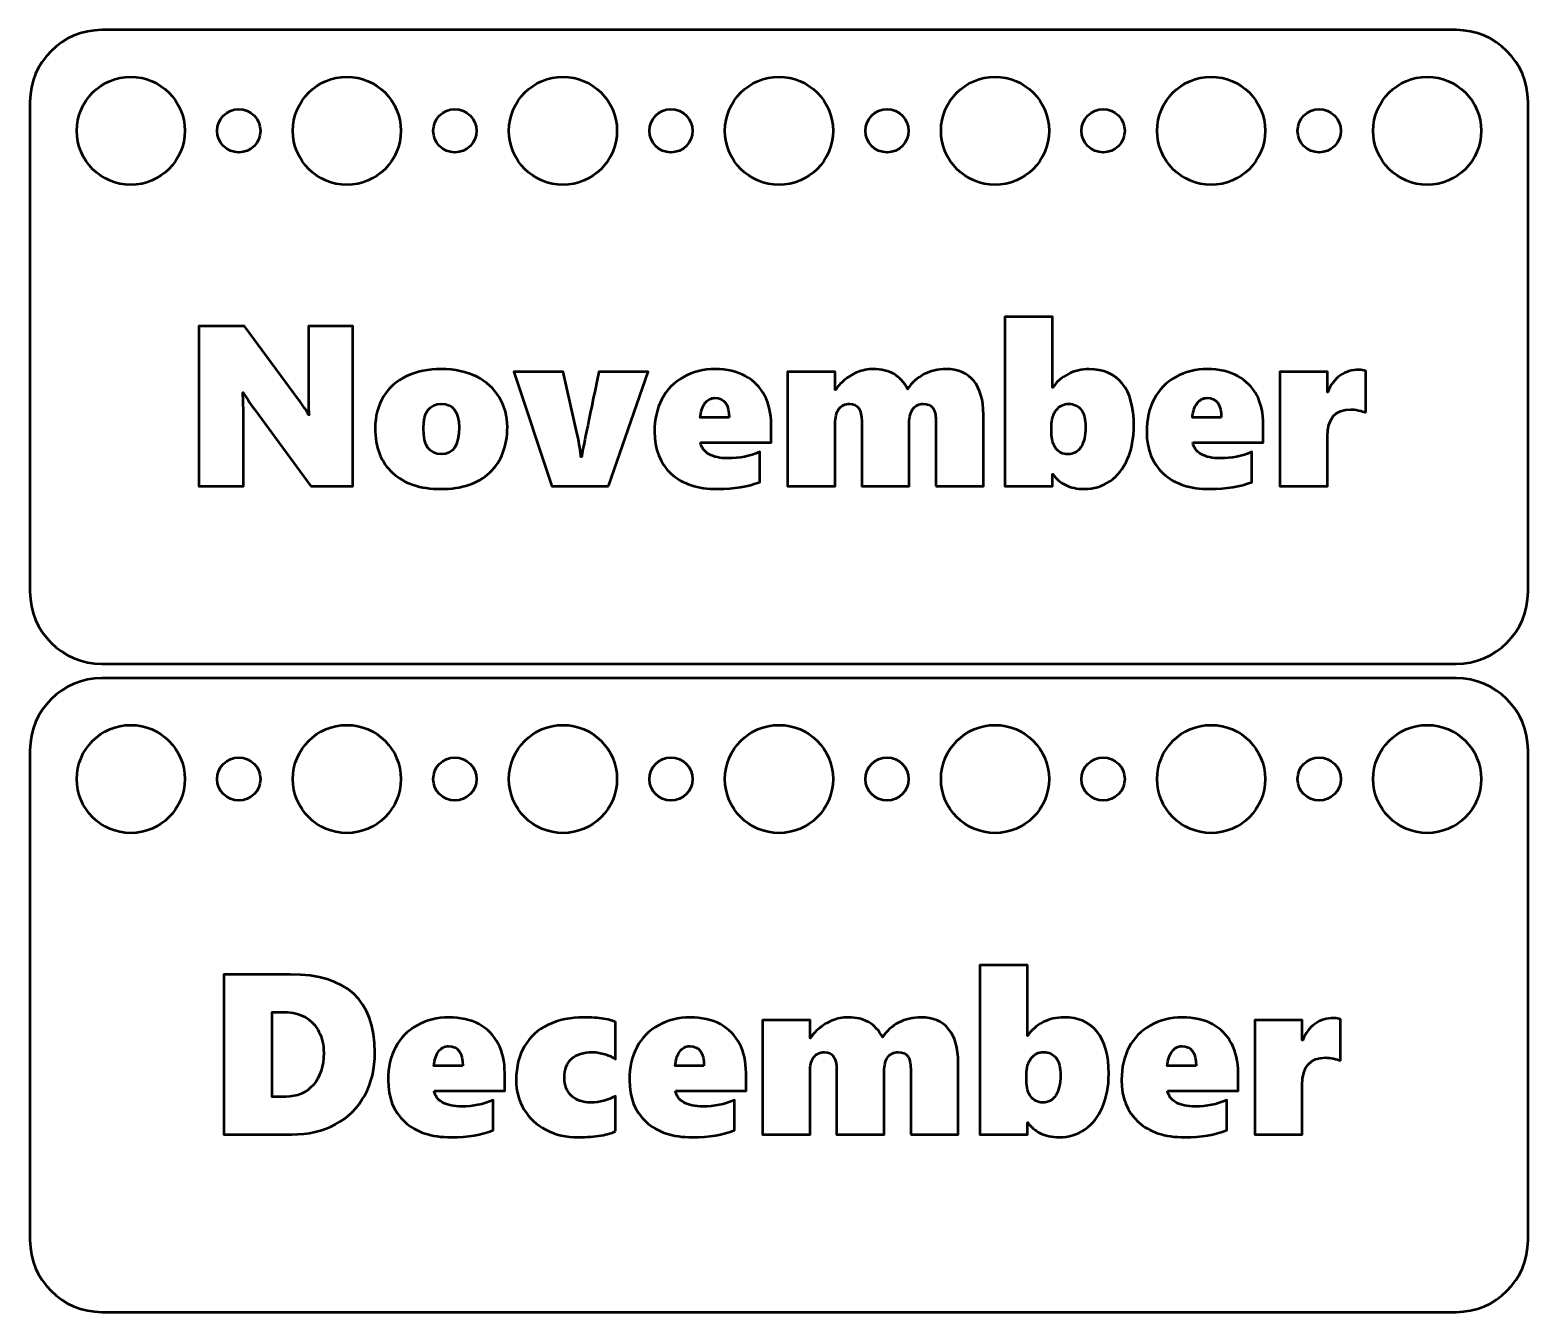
# Model space of a CAD drawing. Header units: centimetres. Extents: x -15.7 to 15.7, y -8.9 to 8.9.
# Drawn here: x 5.3 to 15.7, y -8.95 to -0.05 of the extents above; entities that cross this region are included whole.
import ezdxf

# ---------------------------------------------------------------- set-up
doc = ezdxf.new("R2010")
doc.units = ezdxf.units.CM
doc.header["$MEASUREMENT"] = 0
doc.layers.add('Layer 1', color=7, linetype='Continuous')

msp = doc.modelspace()

# ---------------------------------------------------------------- linework, layer by layer
at = {"layer": 'Layer 1', "lineweight": 53}
for centre, major_axis in [((6.00001, -0.75001), (0, 0.37501)), ((7.50001, -0.75001), (0, 0.37501)), ((9.00001, -0.75001), (0, 0.37501)), ((10.50001, -0.75001), (0, 0.37501)), ((12.00001, -0.75001), (0, 0.37501)), ((13.50001, -0.75001), (0, 0.37501)), ((15.00001, -0.75001), (0, 0.37501)), ((6.75, -0.75), (0, 0.15)), ((8.25, -0.75), (0, 0.15)), ((9.75, -0.75), (0, 0.15)), ((11.25, -0.75), (0, 0.15)), ((12.75, -0.75), (0, 0.15)), ((14.25, -0.75), (0, 0.15)), ((6.00001, -5.25001), (0, 0.37501)), ((7.50001, -5.25001), (0, 0.37501)), ((9.00001, -5.25001), (0, 0.37501)), ((10.50001, -5.25001), (0, 0.37501)), ((12.00001, -5.25001), (0, 0.37501)), ((13.50001, -5.25001), (0, 0.37501)), ((15.00001, -5.25001), (0, 0.37501)), ((6.75, -5.25), (0, 0.15)), ((8.25, -5.25), (0, 0.15)), ((9.75, -5.25), (0, 0.15)), ((11.25, -5.25), (0, 0.15)), ((12.75, -5.25), (0, 0.15)), ((14.25, -5.25), (0, 0.15))]:
    msp.add_ellipse(centre, major_axis=major_axis, ratio=1, dxfattribs=at)
for points in [[(5.3, -3.95), (5.3, -3.95), (5.3, -0.55), (5.3, -0.55), (5.3, -0.55), (5.3, -0.27386), (5.52386, -0.05), (5.8, -0.05), (5.8, -0.05), (5.8, -0.05), (15.2, -0.05), (15.2, -0.05), (15.2, -0.05), (15.47614, -0.05), (15.7, -0.27386), (15.7, -0.55), (15.7, -0.55), (15.7, -0.55), (15.7, -3.95), (15.7, -3.95), (15.7, -3.95), (15.7, -4.22614), (15.47614, -4.45), (15.2, -4.45), (15.2, -4.45), (15.2, -4.45), (5.8, -4.45), (5.8, -4.45), (5.8, -4.45), (5.52386, -4.45), (5.3, -4.22614), (5.3, -3.95)], [(5.3, -8.45), (5.3, -8.45), (5.3, -5.05), (5.3, -5.05), (5.3, -5.05), (5.3, -4.77386), (5.52386, -4.55), (5.8, -4.55), (5.8, -4.55), (5.8, -4.55), (15.2, -4.55), (15.2, -4.55), (15.2, -4.55), (15.47614, -4.55), (15.7, -4.77386), (15.7, -5.05), (15.7, -5.05), (15.7, -5.05), (15.7, -8.45), (15.7, -8.45), (15.7, -8.45), (15.7, -8.72614), (15.47614, -8.95), (15.2, -8.95), (15.2, -8.95), (15.2, -8.95), (5.8, -8.95), (5.8, -8.95), (5.8, -8.95), (5.52386, -8.95), (5.3, -8.72614), (5.3, -8.45)]]:
    msp.add_open_spline(points, degree=3, knots=[0, 0, 0, 0, 0.11111111, 0.11111111, 0.11111111, 0.11111111, 0.22222222, 0.22222222, 0.22222222, 0.22222222, 0.33333333, 0.33333333, 0.33333333, 0.33333333, 0.44444444, 0.44444444, 0.44444444, 0.44444444, 0.55555556, 0.55555556, 0.55555556, 0.55555556, 0.66666667, 0.66666667, 0.66666667, 0.66666667, 0.77777778, 0.77777778, 0.77777778, 0.77777778, 1, 1, 1, 1], dxfattribs=at)
at = {"layer": 'Layer 1', "color": 5, "lineweight": 53}
for points, knots in [([(12.96353, -2.79636), (12.96353, -2.88314), (12.94924, -2.95987), (12.9204, -3.02681), (12.9204, -3.02681), (12.89182, -3.09375), (12.85108, -3.14534), (12.79843, -3.18186), (12.79843, -3.18186), (12.74577, -3.2181), (12.68598, -3.23636), (12.6193, -3.23636), (12.6193, -3.23636), (12.56824, -3.23636), (12.52432, -3.22684), (12.4878, -3.20805), (12.4878, -3.20805), (12.45156, -3.18926), (12.42272, -3.16466), (12.40155, -3.13476), (12.40155, -3.13476), (12.40155, -3.13476), (12.39838, -3.13476), (12.39838, -3.13476), (12.39838, -3.13476), (12.39838, -3.13476), (12.39838, -3.21731), (12.39838, -3.21731), (12.39838, -3.21731), (12.39838, -3.21731), (12.06818, -3.21731), (12.06818, -3.21731), (12.06818, -3.21731), (12.06818, -3.21731), (12.06818, -2.04256), (12.06818, -2.04256), (12.06818, -2.04256), (12.06818, -2.04256), (12.39838, -2.04256), (12.39838, -2.04256), (12.39838, -2.04256), (12.39838, -2.04256), (12.39838, -2.53151), (12.39838, -2.53151), (12.39838, -2.53151), (12.39838, -2.53151), (12.40155, -2.53151), (12.40155, -2.53151), (12.40155, -2.53151), (12.42721, -2.49235), (12.4624, -2.4614), (12.50659, -2.43864), (12.50659, -2.43864), (12.55078, -2.41589), (12.59946, -2.40451), (12.65264, -2.40451), (12.65264, -2.40451), (12.75292, -2.40451), (12.82991, -2.43785), (12.88336, -2.50452), (12.88336, -2.50452), (12.9368, -2.57093), (12.96353, -2.6683), (12.96353, -2.79636)], [0, 0, 0, 0, 0.05882353, 0.05882353, 0.05882353, 0.05882353, 0.11764706, 0.11764706, 0.11764706, 0.11764706, 0.17647059, 0.17647059, 0.17647059, 0.17647059, 0.23529412, 0.23529412, 0.23529412, 0.23529412, 0.29411765, 0.29411765, 0.29411765, 0.29411765, 0.35294118, 0.35294118, 0.35294118, 0.35294118, 0.41176471, 0.41176471, 0.41176471, 0.41176471, 0.47058824, 0.47058824, 0.47058824, 0.47058824, 0.52941176, 0.52941176, 0.52941176, 0.52941176, 0.58823529, 0.58823529, 0.58823529, 0.58823529, 0.64705882, 0.64705882, 0.64705882, 0.64705882, 0.70588235, 0.70588235, 0.70588235, 0.70588235, 0.76470588, 0.76470588, 0.76470588, 0.76470588, 0.82352941, 0.82352941, 0.82352941, 0.82352941, 0.88235294, 0.88235294, 0.88235294, 0.88235294, 1, 1, 1, 1]), ([(7.24879, -3.21731), (7.24879, -3.21731), (6.85641, -2.681), (6.85641, -2.681), (6.85641, -2.681), (6.82545, -2.63867), (6.80005, -2.60057), (6.78047, -2.56643), (6.78047, -2.56643), (6.78047, -2.56643), (6.7773, -2.56643), (6.7773, -2.56643), (6.7773, -2.56643), (6.78047, -2.6212), (6.78206, -2.68259), (6.78206, -2.75085), (6.78206, -2.75085), (6.78206, -2.75085), (6.78206, -3.21731), (6.78206, -3.21731), (6.78206, -3.21731), (6.78206, -3.21731), (6.4725, -3.21731), (6.4725, -3.21731), (6.4725, -3.21731), (6.4725, -3.21731), (6.4725, -2.10606), (6.4725, -2.10606), (6.4725, -2.10606), (6.4725, -2.10606), (6.78894, -2.10606), (6.78894, -2.10606), (6.78894, -2.10606), (6.78894, -2.10606), (7.16491, -2.61591), (7.16491, -2.61591), (7.16491, -2.61591), (7.16941, -2.62253), (7.17523, -2.63046), (7.18185, -2.63999), (7.18185, -2.63999), (7.18846, -2.64925), (7.19534, -2.65877), (7.20195, -2.66856), (7.20195, -2.66856), (7.20883, -2.67835), (7.21518, -2.68788), (7.221, -2.69714), (7.221, -2.69714), (7.22682, -2.7064), (7.23159, -2.71487), (7.2345, -2.72201), (7.2345, -2.72201), (7.2345, -2.72201), (7.23767, -2.72201), (7.23767, -2.72201), (7.23767, -2.72201), (7.2345, -2.69926), (7.23291, -2.6601), (7.23291, -2.60427), (7.23291, -2.60427), (7.23291, -2.60427), (7.23291, -2.10606), (7.23291, -2.10606), (7.23291, -2.10606), (7.23291, -2.10606), (7.54247, -2.10606), (7.54247, -2.10606), (7.54247, -2.10606), (7.54247, -2.10606), (7.54247, -3.21731), (7.54247, -3.21731), (7.54247, -3.21731), (7.54247, -3.21731), (7.24879, -3.21731), (7.24879, -3.21731)], [0, 0, 0, 0, 0.05, 0.05, 0.05, 0.05, 0.1, 0.1, 0.1, 0.1, 0.15, 0.15, 0.15, 0.15, 0.2, 0.2, 0.2, 0.2, 0.25, 0.25, 0.25, 0.25, 0.3, 0.3, 0.3, 0.3, 0.35, 0.35, 0.35, 0.35, 0.4, 0.4, 0.4, 0.4, 0.45, 0.45, 0.45, 0.45, 0.5, 0.5, 0.5, 0.5, 0.55, 0.55, 0.55, 0.55, 0.6, 0.6, 0.6, 0.6, 0.65, 0.65, 0.65, 0.65, 0.7, 0.7, 0.7, 0.7, 0.75, 0.75, 0.75, 0.75, 0.8, 0.8, 0.8, 0.8, 0.85, 0.85, 0.85, 0.85, 0.9, 0.9, 0.9, 0.9, 1, 1, 1, 1]), ([(8.61404, -2.80641), (8.61404, -2.94029), (8.57355, -3.04533), (8.49286, -3.1218), (8.49286, -3.1218), (8.41189, -3.19826), (8.29892, -3.23636), (8.15366, -3.23636), (8.15366, -3.23636), (8.00946, -3.23636), (7.89728, -3.19905), (7.81685, -3.12444), (7.81685, -3.12444), (7.73668, -3.04983), (7.69646, -2.94691), (7.69646, -2.81567), (7.69646, -2.81567), (7.69646, -2.73153), (7.71525, -2.65851), (7.75308, -2.5966), (7.75308, -2.5966), (7.79065, -2.53468), (7.84436, -2.48706), (7.91421, -2.45399), (7.91421, -2.45399), (7.98406, -2.42091), (8.06423, -2.40451), (8.15525, -2.40451), (8.15525, -2.40451), (8.24917, -2.40451), (8.33067, -2.42171), (8.39972, -2.45637), (8.39972, -2.45637), (8.46878, -2.49103), (8.5217, -2.53892), (8.55874, -2.60057), (8.55874, -2.60057), (8.59551, -2.66195), (8.61404, -2.73048), (8.61404, -2.80641)], [0, 0, 0, 0, 0.09090909, 0.09090909, 0.09090909, 0.09090909, 0.18181818, 0.18181818, 0.18181818, 0.18181818, 0.27272727, 0.27272727, 0.27272727, 0.27272727, 0.36363636, 0.36363636, 0.36363636, 0.36363636, 0.45454545, 0.45454545, 0.45454545, 0.45454545, 0.54545455, 0.54545455, 0.54545455, 0.54545455, 0.63636364, 0.63636364, 0.63636364, 0.63636364, 0.72727273, 0.72727273, 0.72727273, 0.72727273, 0.81818182, 0.81818182, 0.81818182, 0.81818182, 1, 1, 1, 1]), ([(9.31571, -3.21731), (9.31571, -3.21731), (8.92333, -3.21731), (8.92333, -3.21731), (8.92333, -3.21731), (8.92333, -3.21731), (8.65822, -2.42356), (8.65822, -2.42356), (8.65822, -2.42356), (8.65822, -2.42356), (9.00244, -2.42356), (9.00244, -2.42356), (9.00244, -2.42356), (9.00244, -2.42356), (9.09928, -2.85668), (9.09928, -2.85668), (9.09928, -2.85668), (9.11489, -2.92653), (9.12336, -2.97892), (9.12495, -3.01411), (9.12495, -3.01411), (9.12495, -3.01411), (9.12971, -3.01411), (9.12971, -3.01411), (9.12971, -3.01411), (9.13077, -3.00379), (9.13209, -2.99321), (9.13394, -2.98236), (9.13394, -2.98236), (9.13579, -2.97151), (9.17416, -2.78525), (9.24903, -2.42356), (9.24903, -2.42356), (9.24903, -2.42356), (9.59167, -2.42356), (9.59167, -2.42356), (9.59167, -2.42356), (9.59167, -2.42356), (9.31571, -3.21731), (9.31571, -3.21731)], [0, 0, 0, 0, 0.09090909, 0.09090909, 0.09090909, 0.09090909, 0.18181818, 0.18181818, 0.18181818, 0.18181818, 0.27272727, 0.27272727, 0.27272727, 0.27272727, 0.36363636, 0.36363636, 0.36363636, 0.36363636, 0.45454545, 0.45454545, 0.45454545, 0.45454545, 0.54545455, 0.54545455, 0.54545455, 0.54545455, 0.63636364, 0.63636364, 0.63636364, 0.63636364, 0.72727273, 0.72727273, 0.72727273, 0.72727273, 0.81818182, 0.81818182, 0.81818182, 0.81818182, 1, 1, 1, 1]), ([(9.95495, -2.9141), (9.96077, -2.94823), (9.98035, -2.97495), (10.01395, -2.99453), (10.01395, -2.99453), (10.04755, -3.01385), (10.092, -3.02363), (10.1473, -3.02363), (10.1473, -3.02363), (10.22429, -3.02363), (10.29732, -3.00882), (10.36611, -2.97918), (10.36611, -2.97918), (10.36611, -2.97918), (10.36611, -3.18821), (10.36611, -3.18821), (10.36611, -3.18821), (10.28594, -3.22022), (10.18884, -3.23636), (10.07454, -3.23636), (10.07454, -3.23636), (9.93616, -3.23636), (9.82848, -3.20091), (9.75148, -3.13026), (9.75148, -3.13026), (9.67449, -3.05962), (9.63586, -2.96225), (9.63586, -2.83816), (9.63586, -2.83816), (9.63586, -2.75297), (9.65279, -2.67782), (9.68666, -2.61274), (9.68666, -2.61274), (9.72053, -2.54791), (9.77053, -2.49685), (9.83694, -2.45981), (9.83694, -2.45981), (9.90335, -2.42303), (9.97638, -2.40451), (10.05655, -2.40451), (10.05655, -2.40451), (10.13857, -2.40451), (10.20895, -2.42038), (10.26742, -2.4524), (10.26742, -2.4524), (10.32563, -2.48441), (10.37008, -2.52939), (10.40024, -2.58734), (10.40024, -2.58734), (10.4304, -2.64502), (10.44549, -2.71275), (10.44549, -2.79027), (10.44549, -2.79027), (10.44549, -2.79027), (10.44549, -2.9141), (10.44549, -2.9141), (10.44549, -2.9141), (10.44549, -2.9141), (9.95495, -2.9141), (9.95495, -2.9141)], [0, 0, 0, 0, 0.0625, 0.0625, 0.0625, 0.0625, 0.125, 0.125, 0.125, 0.125, 0.1875, 0.1875, 0.1875, 0.1875, 0.25, 0.25, 0.25, 0.25, 0.3125, 0.3125, 0.3125, 0.3125, 0.375, 0.375, 0.375, 0.375, 0.4375, 0.4375, 0.4375, 0.4375, 0.5, 0.5, 0.5, 0.5, 0.5625, 0.5625, 0.5625, 0.5625, 0.625, 0.625, 0.625, 0.625, 0.6875, 0.6875, 0.6875, 0.6875, 0.75, 0.75, 0.75, 0.75, 0.8125, 0.8125, 0.8125, 0.8125, 0.875, 0.875, 0.875, 0.875, 1, 1, 1, 1]), ([(11.58849, -3.21731), (11.58849, -3.21731), (11.58849, -2.75985), (11.58849, -2.75985), (11.58849, -2.75985), (11.58849, -2.72148), (11.58161, -2.69291), (11.56811, -2.67412), (11.56811, -2.67412), (11.55435, -2.65533), (11.53213, -2.64581), (11.50117, -2.64581), (11.50117, -2.64581), (11.47075, -2.64581), (11.44693, -2.65719), (11.43, -2.68021), (11.43, -2.68021), (11.4128, -2.70322), (11.40434, -2.73524), (11.40434, -2.77598), (11.40434, -2.77598), (11.40434, -2.77598), (11.40434, -3.21731), (11.40434, -3.21731), (11.40434, -3.21731), (11.40434, -3.21731), (11.07414, -3.21731), (11.07414, -3.21731), (11.07414, -3.21731), (11.07414, -3.21731), (11.07414, -2.76752), (11.07414, -2.76752), (11.07414, -2.76752), (11.07414, -2.68629), (11.04662, -2.64581), (10.99132, -2.64581), (10.99132, -2.64581), (10.95772, -2.64581), (10.93258, -2.65745), (10.91565, -2.681), (10.91565, -2.681), (10.89845, -2.70455), (10.88999, -2.73841), (10.88999, -2.78233), (10.88999, -2.78233), (10.88999, -2.78233), (10.88999, -3.21731), (10.88999, -3.21731), (10.88999, -3.21731), (10.88999, -3.21731), (10.55979, -3.21731), (10.55979, -3.21731), (10.55979, -3.21731), (10.55979, -3.21731), (10.55979, -2.42356), (10.55979, -2.42356), (10.55979, -2.42356), (10.55979, -2.42356), (10.88999, -2.42356), (10.88999, -2.42356), (10.88999, -2.42356), (10.88999, -2.42356), (10.88999, -2.54897), (10.88999, -2.54897), (10.88999, -2.54897), (10.88999, -2.54897), (10.89316, -2.54897), (10.89316, -2.54897), (10.89316, -2.54897), (10.9056, -2.52675), (10.92517, -2.50426), (10.95243, -2.4815), (10.95243, -2.4815), (10.97941, -2.45848), (11.01011, -2.43996), (11.04424, -2.42568), (11.04424, -2.42568), (11.0781, -2.41165), (11.11515, -2.40451), (11.15483, -2.40451), (11.15483, -2.40451), (11.21119, -2.40451), (11.25855, -2.41562), (11.29718, -2.43785), (11.29718, -2.43785), (11.33554, -2.45981), (11.36756, -2.495), (11.39349, -2.54289), (11.39349, -2.54289), (11.42153, -2.49844), (11.45857, -2.46431), (11.50514, -2.44049), (11.50514, -2.44049), (11.55171, -2.41642), (11.60357, -2.40451), (11.66045, -2.40451), (11.66045, -2.40451), (11.74353, -2.40451), (11.80756, -2.4315), (11.85201, -2.48574), (11.85201, -2.48574), (11.89646, -2.53998), (11.91869, -2.61829), (11.91869, -2.72069), (11.91869, -2.72069), (11.91869, -2.72069), (11.91869, -3.21731), (11.91869, -3.21731), (11.91869, -3.21731), (11.91869, -3.21731), (11.58849, -3.21731), (11.58849, -3.21731)], [0, 0, 0, 0, 0.03448276, 0.03448276, 0.03448276, 0.03448276, 0.06896552, 0.06896552, 0.06896552, 0.06896552, 0.10344828, 0.10344828, 0.10344828, 0.10344828, 0.13793103, 0.13793103, 0.13793103, 0.13793103, 0.17241379, 0.17241379, 0.17241379, 0.17241379, 0.20689655, 0.20689655, 0.20689655, 0.20689655, 0.24137931, 0.24137931, 0.24137931, 0.24137931, 0.27586207, 0.27586207, 0.27586207, 0.27586207, 0.31034483, 0.31034483, 0.31034483, 0.31034483, 0.34482759, 0.34482759, 0.34482759, 0.34482759, 0.37931034, 0.37931034, 0.37931034, 0.37931034, 0.4137931, 0.4137931, 0.4137931, 0.4137931, 0.44827586, 0.44827586, 0.44827586, 0.44827586, 0.48275862, 0.48275862, 0.48275862, 0.48275862, 0.51724138, 0.51724138, 0.51724138, 0.51724138, 0.55172414, 0.55172414, 0.55172414, 0.55172414, 0.5862069, 0.5862069, 0.5862069, 0.5862069, 0.62068966, 0.62068966, 0.62068966, 0.62068966, 0.65517241, 0.65517241, 0.65517241, 0.65517241, 0.68965517, 0.68965517, 0.68965517, 0.68965517, 0.72413793, 0.72413793, 0.72413793, 0.72413793, 0.75862069, 0.75862069, 0.75862069, 0.75862069, 0.79310345, 0.79310345, 0.79310345, 0.79310345, 0.82758621, 0.82758621, 0.82758621, 0.82758621, 0.86206897, 0.86206897, 0.86206897, 0.86206897, 0.89655172, 0.89655172, 0.89655172, 0.89655172, 0.93103448, 0.93103448, 0.93103448, 0.93103448, 1, 1, 1, 1]), ([(13.37178, -2.9141), (13.3776, -2.94823), (13.39718, -2.97495), (13.43078, -2.99453), (13.43078, -2.99453), (13.46438, -3.01385), (13.50883, -3.02363), (13.56413, -3.02363), (13.56413, -3.02363), (13.64112, -3.02363), (13.71415, -3.00882), (13.78294, -2.97918), (13.78294, -2.97918), (13.78294, -2.97918), (13.78294, -3.18821), (13.78294, -3.18821), (13.78294, -3.18821), (13.70277, -3.22022), (13.60567, -3.23636), (13.49137, -3.23636), (13.49137, -3.23636), (13.35299, -3.23636), (13.24531, -3.20091), (13.16831, -3.13026), (13.16831, -3.13026), (13.09132, -3.05962), (13.05269, -2.96225), (13.05269, -2.83816), (13.05269, -2.83816), (13.05269, -2.75297), (13.06962, -2.67782), (13.10349, -2.61274), (13.10349, -2.61274), (13.13736, -2.54791), (13.18736, -2.49685), (13.25377, -2.45981), (13.25377, -2.45981), (13.32018, -2.42303), (13.39321, -2.40451), (13.47338, -2.40451), (13.47338, -2.40451), (13.5554, -2.40451), (13.62578, -2.42038), (13.68425, -2.4524), (13.68425, -2.4524), (13.74246, -2.48441), (13.78691, -2.52939), (13.81707, -2.58734), (13.81707, -2.58734), (13.84723, -2.64502), (13.86232, -2.71275), (13.86232, -2.79027), (13.86232, -2.79027), (13.86232, -2.79027), (13.86232, -2.9141), (13.86232, -2.9141), (13.86232, -2.9141), (13.86232, -2.9141), (13.37178, -2.9141), (13.37178, -2.9141)], [0, 0, 0, 0, 0.0625, 0.0625, 0.0625, 0.0625, 0.125, 0.125, 0.125, 0.125, 0.1875, 0.1875, 0.1875, 0.1875, 0.25, 0.25, 0.25, 0.25, 0.3125, 0.3125, 0.3125, 0.3125, 0.375, 0.375, 0.375, 0.375, 0.4375, 0.4375, 0.4375, 0.4375, 0.5, 0.5, 0.5, 0.5, 0.5625, 0.5625, 0.5625, 0.5625, 0.625, 0.625, 0.625, 0.625, 0.6875, 0.6875, 0.6875, 0.6875, 0.75, 0.75, 0.75, 0.75, 0.8125, 0.8125, 0.8125, 0.8125, 0.875, 0.875, 0.875, 0.875, 1, 1, 1, 1]), ([(14.57352, -2.70613), (14.56108, -2.70058), (14.54441, -2.69529), (14.52324, -2.69079), (14.52324, -2.69079), (14.50181, -2.68629), (14.48435, -2.68391), (14.47033, -2.68391), (14.47033, -2.68391), (14.36132, -2.68391), (14.30682, -2.74688), (14.30682, -2.87309), (14.30682, -2.87309), (14.30682, -2.87309), (14.30682, -3.21731), (14.30682, -3.21731), (14.30682, -3.21731), (14.30682, -3.21731), (13.97662, -3.21731), (13.97662, -3.21731), (13.97662, -3.21731), (13.97662, -3.21731), (13.97662, -2.42356), (13.97662, -2.42356), (13.97662, -2.42356), (13.97662, -2.42356), (14.30682, -2.42356), (14.30682, -2.42356), (14.30682, -2.42356), (14.30682, -2.42356), (14.30682, -2.56326), (14.30682, -2.56326), (14.30682, -2.56326), (14.30682, -2.56326), (14.30999, -2.56326), (14.30999, -2.56326), (14.30999, -2.56326), (14.3301, -2.51299), (14.35867, -2.47462), (14.39598, -2.44843), (14.39598, -2.44843), (14.43329, -2.42224), (14.47668, -2.40927), (14.52615, -2.40927), (14.52615, -2.40927), (14.54441, -2.40927), (14.56002, -2.41245), (14.57352, -2.41853), (14.57352, -2.41853), (14.57352, -2.41853), (14.57352, -2.70613), (14.57352, -2.70613)], [0, 0, 0, 0, 0.07142857, 0.07142857, 0.07142857, 0.07142857, 0.14285714, 0.14285714, 0.14285714, 0.14285714, 0.21428571, 0.21428571, 0.21428571, 0.21428571, 0.28571429, 0.28571429, 0.28571429, 0.28571429, 0.35714286, 0.35714286, 0.35714286, 0.35714286, 0.42857143, 0.42857143, 0.42857143, 0.42857143, 0.5, 0.5, 0.5, 0.5, 0.57142857, 0.57142857, 0.57142857, 0.57142857, 0.64285714, 0.64285714, 0.64285714, 0.64285714, 0.71428571, 0.71428571, 0.71428571, 0.71428571, 0.78571429, 0.78571429, 0.78571429, 0.78571429, 0.85714286, 0.85714286, 0.85714286, 0.85714286, 1, 1, 1, 1]), ([(8.27907, -2.808), (8.27907, -2.69978), (8.2378, -2.64581), (8.15525, -2.64581), (8.15525, -2.64581), (8.0727, -2.64581), (8.03142, -2.70243), (8.03142, -2.81567), (8.03142, -2.81567), (8.03142, -2.93526), (8.07323, -2.99506), (8.15684, -2.99506), (8.15684, -2.99506), (8.23833, -2.99506), (8.27907, -2.93262), (8.27907, -2.808)], [0, 0, 0, 0, 0.2, 0.2, 0.2, 0.2, 0.4, 0.4, 0.4, 0.4, 0.6, 0.6, 0.6, 0.6, 1, 1, 1, 1]), ([(10.15339, -2.74106), (10.15339, -2.65004), (10.12058, -2.60453), (10.05496, -2.60453), (10.05496, -2.60453), (10.02744, -2.60453), (10.00469, -2.61697), (9.9859, -2.64184), (9.9859, -2.64184), (9.96738, -2.66698), (9.95654, -2.69978), (9.95336, -2.74106), (9.95336, -2.74106), (9.95336, -2.74106), (10.15339, -2.74106), (10.15339, -2.74106)], [0, 0, 0, 0, 0.2, 0.2, 0.2, 0.2, 0.4, 0.4, 0.4, 0.4, 0.6, 0.6, 0.6, 0.6, 1, 1, 1, 1]), ([(12.62856, -2.80641), (12.62856, -2.75323), (12.61824, -2.71301), (12.59787, -2.68629), (12.59787, -2.68629), (12.5775, -2.6593), (12.54813, -2.64581), (12.51003, -2.64581), (12.51003, -2.64581), (12.47643, -2.64581), (12.44838, -2.65983), (12.42589, -2.68814), (12.42589, -2.68814), (12.4034, -2.71619), (12.39229, -2.75297), (12.39229, -2.79795), (12.39229, -2.79795), (12.39229, -2.79795), (12.39229, -2.8461), (12.39229, -2.8461), (12.39229, -2.8461), (12.39229, -2.89161), (12.40234, -2.92786), (12.42245, -2.95458), (12.42245, -2.95458), (12.44256, -2.98157), (12.46955, -2.99506), (12.50368, -2.99506), (12.50368, -2.99506), (12.54363, -2.99506), (12.57432, -2.97866), (12.59602, -2.94585), (12.59602, -2.94585), (12.61771, -2.91304), (12.62856, -2.86647), (12.62856, -2.80641)], [0, 0, 0, 0, 0.1, 0.1, 0.1, 0.1, 0.2, 0.2, 0.2, 0.2, 0.3, 0.3, 0.3, 0.3, 0.4, 0.4, 0.4, 0.4, 0.5, 0.5, 0.5, 0.5, 0.6, 0.6, 0.6, 0.6, 0.7, 0.7, 0.7, 0.7, 0.8, 0.8, 0.8, 0.8, 1, 1, 1, 1]), ([(13.57022, -2.74106), (13.57022, -2.65004), (13.53741, -2.60453), (13.47179, -2.60453), (13.47179, -2.60453), (13.44427, -2.60453), (13.42152, -2.61697), (13.40273, -2.64184), (13.40273, -2.64184), (13.38421, -2.66698), (13.37337, -2.69978), (13.37019, -2.74106), (13.37019, -2.74106), (13.37019, -2.74106), (13.57022, -2.74106), (13.57022, -2.74106)], [0, 0, 0, 0, 0.2, 0.2, 0.2, 0.2, 0.4, 0.4, 0.4, 0.4, 0.6, 0.6, 0.6, 0.6, 1, 1, 1, 1]), ([(12.78917, -7.29636), (12.78917, -7.38314), (12.77488, -7.45987), (12.74604, -7.52681), (12.74604, -7.52681), (12.71746, -7.59375), (12.67672, -7.64534), (12.62407, -7.68186), (12.62407, -7.68186), (12.57141, -7.7181), (12.51162, -7.73636), (12.44494, -7.73636), (12.44494, -7.73636), (12.39388, -7.73636), (12.34996, -7.72684), (12.31344, -7.70805), (12.31344, -7.70805), (12.2772, -7.68926), (12.24836, -7.66466), (12.22719, -7.63476), (12.22719, -7.63476), (12.22719, -7.63476), (12.22402, -7.63476), (12.22402, -7.63476), (12.22402, -7.63476), (12.22402, -7.63476), (12.22402, -7.71731), (12.22402, -7.71731), (12.22402, -7.71731), (12.22402, -7.71731), (11.89382, -7.71731), (11.89382, -7.71731), (11.89382, -7.71731), (11.89382, -7.71731), (11.89382, -6.54256), (11.89382, -6.54256), (11.89382, -6.54256), (11.89382, -6.54256), (12.22402, -6.54256), (12.22402, -6.54256), (12.22402, -6.54256), (12.22402, -6.54256), (12.22402, -7.03151), (12.22402, -7.03151), (12.22402, -7.03151), (12.22402, -7.03151), (12.22719, -7.03151), (12.22719, -7.03151), (12.22719, -7.03151), (12.25285, -6.99235), (12.28804, -6.9614), (12.33223, -6.93864), (12.33223, -6.93864), (12.37642, -6.91589), (12.4251, -6.90451), (12.47828, -6.90451), (12.47828, -6.90451), (12.57856, -6.90451), (12.65555, -6.93785), (12.709, -7.00452), (12.709, -7.00452), (12.76244, -7.07093), (12.78917, -7.1683), (12.78917, -7.29636)], [0, 0, 0, 0, 0.05882353, 0.05882353, 0.05882353, 0.05882353, 0.11764706, 0.11764706, 0.11764706, 0.11764706, 0.17647059, 0.17647059, 0.17647059, 0.17647059, 0.23529412, 0.23529412, 0.23529412, 0.23529412, 0.29411765, 0.29411765, 0.29411765, 0.29411765, 0.35294118, 0.35294118, 0.35294118, 0.35294118, 0.41176471, 0.41176471, 0.41176471, 0.41176471, 0.47058824, 0.47058824, 0.47058824, 0.47058824, 0.52941176, 0.52941176, 0.52941176, 0.52941176, 0.58823529, 0.58823529, 0.58823529, 0.58823529, 0.64705882, 0.64705882, 0.64705882, 0.64705882, 0.70588235, 0.70588235, 0.70588235, 0.70588235, 0.76470588, 0.76470588, 0.76470588, 0.76470588, 0.82352941, 0.82352941, 0.82352941, 0.82352941, 0.88235294, 0.88235294, 0.88235294, 0.88235294, 1, 1, 1, 1]), ([(7.69461, -7.14766), (7.69461, -7.26037), (7.67106, -7.35986), (7.6237, -7.44638), (7.6237, -7.44638), (7.57634, -7.5329), (7.50887, -7.59983), (7.42103, -7.64667), (7.42103, -7.64667), (7.33319, -7.69376), (7.23185, -7.71731), (7.11729, -7.71731), (7.11729, -7.71731), (7.11729, -7.71731), (6.64686, -7.71731), (6.64686, -7.71731), (6.64686, -7.71731), (6.64686, -7.71731), (6.64686, -6.60606), (6.64686, -6.60606), (6.64686, -6.60606), (6.64686, -6.60606), (7.10723, -6.60606), (7.10723, -6.60606), (7.10723, -6.60606), (7.49882, -6.60606), (7.69461, -6.78651), (7.69461, -7.14766)], [0, 0, 0, 0, 0.125, 0.125, 0.125, 0.125, 0.25, 0.25, 0.25, 0.25, 0.375, 0.375, 0.375, 0.375, 0.5, 0.5, 0.5, 0.5, 0.625, 0.625, 0.625, 0.625, 0.75, 0.75, 0.75, 0.75, 1, 1, 1, 1]), ([(7.33901, -7.15084), (7.33901, -7.0966), (7.32816, -7.04765), (7.3062, -7.00426), (7.3062, -7.00426), (7.28424, -6.96087), (7.25275, -6.92753), (7.21201, -6.90372), (7.21201, -6.90372), (7.17126, -6.8799), (7.12311, -6.868), (7.06781, -6.868), (7.06781, -6.868), (7.06781, -6.868), (6.98182, -6.868), (6.98182, -6.868), (6.98182, -6.868), (6.98182, -6.868), (6.98182, -7.45537), (6.98182, -7.45537), (6.98182, -7.45537), (6.98182, -7.45537), (7.07548, -7.45537), (7.07548, -7.45537), (7.07548, -7.45537), (7.15565, -7.45537), (7.21968, -7.42786), (7.26731, -7.37282), (7.26731, -7.37282), (7.3152, -7.31779), (7.33901, -7.24371), (7.33901, -7.15084)], [0, 0, 0, 0, 0.11111111, 0.11111111, 0.11111111, 0.11111111, 0.22222222, 0.22222222, 0.22222222, 0.22222222, 0.33333333, 0.33333333, 0.33333333, 0.33333333, 0.44444444, 0.44444444, 0.44444444, 0.44444444, 0.55555556, 0.55555556, 0.55555556, 0.55555556, 0.66666667, 0.66666667, 0.66666667, 0.66666667, 0.77777778, 0.77777778, 0.77777778, 0.77777778, 1, 1, 1, 1]), ([(8.10551, -7.4141), (8.11133, -7.44823), (8.13091, -7.47495), (8.16451, -7.49453), (8.16451, -7.49453), (8.19811, -7.51385), (8.24256, -7.52363), (8.29786, -7.52363), (8.29786, -7.52363), (8.37485, -7.52363), (8.44788, -7.50882), (8.51667, -7.47918), (8.51667, -7.47918), (8.51667, -7.47918), (8.51667, -7.68821), (8.51667, -7.68821), (8.51667, -7.68821), (8.4365, -7.72022), (8.3394, -7.73636), (8.2251, -7.73636), (8.2251, -7.73636), (8.08672, -7.73636), (7.97904, -7.70091), (7.90204, -7.63026), (7.90204, -7.63026), (7.82505, -7.55962), (7.78642, -7.46225), (7.78642, -7.33816), (7.78642, -7.33816), (7.78642, -7.25297), (7.80335, -7.17782), (7.83722, -7.11274), (7.83722, -7.11274), (7.87109, -7.04791), (7.92109, -6.99685), (7.9875, -6.95981), (7.9875, -6.95981), (8.05391, -6.92303), (8.12694, -6.90451), (8.20711, -6.90451), (8.20711, -6.90451), (8.28913, -6.90451), (8.35951, -6.92038), (8.41798, -6.9524), (8.41798, -6.9524), (8.47619, -6.98441), (8.52064, -7.02939), (8.5508, -7.08734), (8.5508, -7.08734), (8.58096, -7.14502), (8.59605, -7.21275), (8.59605, -7.29027), (8.59605, -7.29027), (8.59605, -7.29027), (8.59605, -7.4141), (8.59605, -7.4141), (8.59605, -7.4141), (8.59605, -7.4141), (8.10551, -7.4141), (8.10551, -7.4141)], [0, 0, 0, 0, 0.0625, 0.0625, 0.0625, 0.0625, 0.125, 0.125, 0.125, 0.125, 0.1875, 0.1875, 0.1875, 0.1875, 0.25, 0.25, 0.25, 0.25, 0.3125, 0.3125, 0.3125, 0.3125, 0.375, 0.375, 0.375, 0.375, 0.4375, 0.4375, 0.4375, 0.4375, 0.5, 0.5, 0.5, 0.5, 0.5625, 0.5625, 0.5625, 0.5625, 0.625, 0.625, 0.625, 0.625, 0.6875, 0.6875, 0.6875, 0.6875, 0.75, 0.75, 0.75, 0.75, 0.8125, 0.8125, 0.8125, 0.8125, 0.875, 0.875, 0.875, 0.875, 1, 1, 1, 1]), ([(9.3644, -7.69456), (9.34323, -7.70699), (9.30989, -7.71705), (9.26438, -7.72472), (9.26438, -7.72472), (9.21887, -7.73239), (9.16649, -7.73636), (9.10722, -7.73636), (9.10722, -7.73636), (9.02335, -7.73636), (8.94847, -7.71943), (8.88285, -7.68556), (8.88285, -7.68556), (8.81697, -7.65169), (8.76591, -7.60433), (8.72966, -7.54348), (8.72966, -7.54348), (8.69341, -7.48262), (8.67542, -7.4141), (8.67542, -7.33816), (8.67542, -7.33816), (8.67542, -7.24741), (8.69473, -7.16962), (8.7331, -7.1048), (8.7331, -7.1048), (8.77173, -7.03998), (8.8265, -6.99023), (8.89793, -6.9561), (8.89793, -6.9561), (8.96911, -6.92171), (9.05192, -6.90451), (9.14585, -6.90451), (9.14585, -6.90451), (9.19744, -6.90451), (9.24401, -6.90795), (9.28502, -6.91456), (9.28502, -6.91456), (9.32603, -6.92118), (9.35249, -6.92912), (9.3644, -6.93785), (9.3644, -6.93785), (9.3644, -6.93785), (9.3644, -7.19502), (9.3644, -7.19502), (9.3644, -7.19502), (9.34799, -7.18206), (9.32418, -7.17068), (9.29322, -7.16063), (9.29322, -7.16063), (9.26227, -7.15084), (9.23343, -7.14581), (9.20723, -7.14581), (9.20723, -7.14581), (9.14267, -7.14581), (9.09373, -7.16116), (9.06039, -7.19211), (9.06039, -7.19211), (9.02705, -7.2228), (9.01038, -7.2662), (9.01038, -7.32202), (9.01038, -7.32202), (9.01038, -7.37679), (9.02679, -7.41939), (9.0596, -7.44955), (9.0596, -7.44955), (9.0924, -7.47998), (9.13738, -7.49506), (9.1948, -7.49506), (9.1948, -7.49506), (9.25618, -7.49506), (9.3128, -7.48024), (9.3644, -7.45061), (9.3644, -7.45061), (9.3644, -7.45061), (9.3644, -7.69456), (9.3644, -7.69456)], [0, 0, 0, 0, 0.05, 0.05, 0.05, 0.05, 0.1, 0.1, 0.1, 0.1, 0.15, 0.15, 0.15, 0.15, 0.2, 0.2, 0.2, 0.2, 0.25, 0.25, 0.25, 0.25, 0.3, 0.3, 0.3, 0.3, 0.35, 0.35, 0.35, 0.35, 0.4, 0.4, 0.4, 0.4, 0.45, 0.45, 0.45, 0.45, 0.5, 0.5, 0.5, 0.5, 0.55, 0.55, 0.55, 0.55, 0.6, 0.6, 0.6, 0.6, 0.65, 0.65, 0.65, 0.65, 0.7, 0.7, 0.7, 0.7, 0.75, 0.75, 0.75, 0.75, 0.8, 0.8, 0.8, 0.8, 0.85, 0.85, 0.85, 0.85, 0.9, 0.9, 0.9, 0.9, 1, 1, 1, 1]), ([(9.78059, -7.4141), (9.78641, -7.44823), (9.80599, -7.47495), (9.83959, -7.49453), (9.83959, -7.49453), (9.87319, -7.51385), (9.91764, -7.52363), (9.97294, -7.52363), (9.97294, -7.52363), (10.04993, -7.52363), (10.12296, -7.50882), (10.19175, -7.47918), (10.19175, -7.47918), (10.19175, -7.47918), (10.19175, -7.68821), (10.19175, -7.68821), (10.19175, -7.68821), (10.11158, -7.72022), (10.01448, -7.73636), (9.90018, -7.73636), (9.90018, -7.73636), (9.7618, -7.73636), (9.65412, -7.70091), (9.57712, -7.63026), (9.57712, -7.63026), (9.50013, -7.55962), (9.4615, -7.46225), (9.4615, -7.33816), (9.4615, -7.33816), (9.4615, -7.25297), (9.47843, -7.17782), (9.5123, -7.11274), (9.5123, -7.11274), (9.54617, -7.04791), (9.59617, -6.99685), (9.66258, -6.95981), (9.66258, -6.95981), (9.72899, -6.92303), (9.80202, -6.90451), (9.88219, -6.90451), (9.88219, -6.90451), (9.96421, -6.90451), (10.03459, -6.92038), (10.09306, -6.9524), (10.09306, -6.9524), (10.15127, -6.98441), (10.19572, -7.02939), (10.22588, -7.08734), (10.22588, -7.08734), (10.25604, -7.14502), (10.27113, -7.21275), (10.27113, -7.29027), (10.27113, -7.29027), (10.27113, -7.29027), (10.27113, -7.4141), (10.27113, -7.4141), (10.27113, -7.4141), (10.27113, -7.4141), (9.78059, -7.4141), (9.78059, -7.4141)], [0, 0, 0, 0, 0.0625, 0.0625, 0.0625, 0.0625, 0.125, 0.125, 0.125, 0.125, 0.1875, 0.1875, 0.1875, 0.1875, 0.25, 0.25, 0.25, 0.25, 0.3125, 0.3125, 0.3125, 0.3125, 0.375, 0.375, 0.375, 0.375, 0.4375, 0.4375, 0.4375, 0.4375, 0.5, 0.5, 0.5, 0.5, 0.5625, 0.5625, 0.5625, 0.5625, 0.625, 0.625, 0.625, 0.625, 0.6875, 0.6875, 0.6875, 0.6875, 0.75, 0.75, 0.75, 0.75, 0.8125, 0.8125, 0.8125, 0.8125, 0.875, 0.875, 0.875, 0.875, 1, 1, 1, 1]), ([(11.41413, -7.71731), (11.41413, -7.71731), (11.41413, -7.25985), (11.41413, -7.25985), (11.41413, -7.25985), (11.41413, -7.22148), (11.40725, -7.19291), (11.39375, -7.17412), (11.39375, -7.17412), (11.37999, -7.15533), (11.35777, -7.14581), (11.32681, -7.14581), (11.32681, -7.14581), (11.29639, -7.14581), (11.27257, -7.15719), (11.25564, -7.18021), (11.25564, -7.18021), (11.23844, -7.20322), (11.22998, -7.23524), (11.22998, -7.27598), (11.22998, -7.27598), (11.22998, -7.27598), (11.22998, -7.71731), (11.22998, -7.71731), (11.22998, -7.71731), (11.22998, -7.71731), (10.89978, -7.71731), (10.89978, -7.71731), (10.89978, -7.71731), (10.89978, -7.71731), (10.89978, -7.26752), (10.89978, -7.26752), (10.89978, -7.26752), (10.89978, -7.18629), (10.87226, -7.14581), (10.81696, -7.14581), (10.81696, -7.14581), (10.78336, -7.14581), (10.75822, -7.15745), (10.74129, -7.181), (10.74129, -7.181), (10.72409, -7.20455), (10.71563, -7.23841), (10.71563, -7.28233), (10.71563, -7.28233), (10.71563, -7.28233), (10.71563, -7.71731), (10.71563, -7.71731), (10.71563, -7.71731), (10.71563, -7.71731), (10.38543, -7.71731), (10.38543, -7.71731), (10.38543, -7.71731), (10.38543, -7.71731), (10.38543, -6.92356), (10.38543, -6.92356), (10.38543, -6.92356), (10.38543, -6.92356), (10.71563, -6.92356), (10.71563, -6.92356), (10.71563, -6.92356), (10.71563, -6.92356), (10.71563, -7.04897), (10.71563, -7.04897), (10.71563, -7.04897), (10.71563, -7.04897), (10.7188, -7.04897), (10.7188, -7.04897), (10.7188, -7.04897), (10.73124, -7.02675), (10.75081, -7.00426), (10.77807, -6.9815), (10.77807, -6.9815), (10.80505, -6.95848), (10.83575, -6.93996), (10.86988, -6.92568), (10.86988, -6.92568), (10.90374, -6.91165), (10.94079, -6.90451), (10.98047, -6.90451), (10.98047, -6.90451), (11.03683, -6.90451), (11.08419, -6.91562), (11.12282, -6.93785), (11.12282, -6.93785), (11.16118, -6.95981), (11.1932, -6.995), (11.21913, -7.04289), (11.21913, -7.04289), (11.24717, -6.99844), (11.28421, -6.96431), (11.33078, -6.94049), (11.33078, -6.94049), (11.37735, -6.91642), (11.42921, -6.90451), (11.48609, -6.90451), (11.48609, -6.90451), (11.56917, -6.90451), (11.6332, -6.9315), (11.67765, -6.98574), (11.67765, -6.98574), (11.7221, -7.03998), (11.74433, -7.11829), (11.74433, -7.22069), (11.74433, -7.22069), (11.74433, -7.22069), (11.74433, -7.71731), (11.74433, -7.71731), (11.74433, -7.71731), (11.74433, -7.71731), (11.41413, -7.71731), (11.41413, -7.71731)], [0, 0, 0, 0, 0.03448276, 0.03448276, 0.03448276, 0.03448276, 0.06896552, 0.06896552, 0.06896552, 0.06896552, 0.10344828, 0.10344828, 0.10344828, 0.10344828, 0.13793103, 0.13793103, 0.13793103, 0.13793103, 0.17241379, 0.17241379, 0.17241379, 0.17241379, 0.20689655, 0.20689655, 0.20689655, 0.20689655, 0.24137931, 0.24137931, 0.24137931, 0.24137931, 0.27586207, 0.27586207, 0.27586207, 0.27586207, 0.31034483, 0.31034483, 0.31034483, 0.31034483, 0.34482759, 0.34482759, 0.34482759, 0.34482759, 0.37931034, 0.37931034, 0.37931034, 0.37931034, 0.4137931, 0.4137931, 0.4137931, 0.4137931, 0.44827586, 0.44827586, 0.44827586, 0.44827586, 0.48275862, 0.48275862, 0.48275862, 0.48275862, 0.51724138, 0.51724138, 0.51724138, 0.51724138, 0.55172414, 0.55172414, 0.55172414, 0.55172414, 0.5862069, 0.5862069, 0.5862069, 0.5862069, 0.62068966, 0.62068966, 0.62068966, 0.62068966, 0.65517241, 0.65517241, 0.65517241, 0.65517241, 0.68965517, 0.68965517, 0.68965517, 0.68965517, 0.72413793, 0.72413793, 0.72413793, 0.72413793, 0.75862069, 0.75862069, 0.75862069, 0.75862069, 0.79310345, 0.79310345, 0.79310345, 0.79310345, 0.82758621, 0.82758621, 0.82758621, 0.82758621, 0.86206897, 0.86206897, 0.86206897, 0.86206897, 0.89655172, 0.89655172, 0.89655172, 0.89655172, 0.93103448, 0.93103448, 0.93103448, 0.93103448, 1, 1, 1, 1]), ([(13.19742, -7.4141), (13.20324, -7.44823), (13.22282, -7.47495), (13.25642, -7.49453), (13.25642, -7.49453), (13.29002, -7.51385), (13.33447, -7.52363), (13.38977, -7.52363), (13.38977, -7.52363), (13.46676, -7.52363), (13.53979, -7.50882), (13.60858, -7.47918), (13.60858, -7.47918), (13.60858, -7.47918), (13.60858, -7.68821), (13.60858, -7.68821), (13.60858, -7.68821), (13.52841, -7.72022), (13.43131, -7.73636), (13.31701, -7.73636), (13.31701, -7.73636), (13.17863, -7.73636), (13.07095, -7.70091), (12.99395, -7.63026), (12.99395, -7.63026), (12.91696, -7.55962), (12.87833, -7.46225), (12.87833, -7.33816), (12.87833, -7.33816), (12.87833, -7.25297), (12.89526, -7.17782), (12.92913, -7.11274), (12.92913, -7.11274), (12.963, -7.04791), (13.013, -6.99685), (13.07941, -6.95981), (13.07941, -6.95981), (13.14582, -6.92303), (13.21885, -6.90451), (13.29902, -6.90451), (13.29902, -6.90451), (13.38104, -6.90451), (13.45142, -6.92038), (13.50989, -6.9524), (13.50989, -6.9524), (13.5681, -6.98441), (13.61255, -7.02939), (13.64271, -7.08734), (13.64271, -7.08734), (13.67287, -7.14502), (13.68796, -7.21275), (13.68796, -7.29027), (13.68796, -7.29027), (13.68796, -7.29027), (13.68796, -7.4141), (13.68796, -7.4141), (13.68796, -7.4141), (13.68796, -7.4141), (13.19742, -7.4141), (13.19742, -7.4141)], [0, 0, 0, 0, 0.0625, 0.0625, 0.0625, 0.0625, 0.125, 0.125, 0.125, 0.125, 0.1875, 0.1875, 0.1875, 0.1875, 0.25, 0.25, 0.25, 0.25, 0.3125, 0.3125, 0.3125, 0.3125, 0.375, 0.375, 0.375, 0.375, 0.4375, 0.4375, 0.4375, 0.4375, 0.5, 0.5, 0.5, 0.5, 0.5625, 0.5625, 0.5625, 0.5625, 0.625, 0.625, 0.625, 0.625, 0.6875, 0.6875, 0.6875, 0.6875, 0.75, 0.75, 0.75, 0.75, 0.8125, 0.8125, 0.8125, 0.8125, 0.875, 0.875, 0.875, 0.875, 1, 1, 1, 1]), ([(14.39916, -7.20613), (14.38672, -7.20058), (14.37005, -7.19529), (14.34888, -7.19079), (14.34888, -7.19079), (14.32745, -7.18629), (14.30999, -7.18391), (14.29597, -7.18391), (14.29597, -7.18391), (14.18696, -7.18391), (14.13246, -7.24688), (14.13246, -7.37309), (14.13246, -7.37309), (14.13246, -7.37309), (14.13246, -7.71731), (14.13246, -7.71731), (14.13246, -7.71731), (14.13246, -7.71731), (13.80226, -7.71731), (13.80226, -7.71731), (13.80226, -7.71731), (13.80226, -7.71731), (13.80226, -6.92356), (13.80226, -6.92356), (13.80226, -6.92356), (13.80226, -6.92356), (14.13246, -6.92356), (14.13246, -6.92356), (14.13246, -6.92356), (14.13246, -6.92356), (14.13246, -7.06326), (14.13246, -7.06326), (14.13246, -7.06326), (14.13246, -7.06326), (14.13563, -7.06326), (14.13563, -7.06326), (14.13563, -7.06326), (14.15574, -7.01299), (14.18431, -6.97462), (14.22162, -6.94843), (14.22162, -6.94843), (14.25893, -6.92224), (14.30232, -6.90927), (14.35179, -6.90927), (14.35179, -6.90927), (14.37005, -6.90927), (14.38566, -6.91245), (14.39916, -6.91853), (14.39916, -6.91853), (14.39916, -6.91853), (14.39916, -7.20613), (14.39916, -7.20613)], [0, 0, 0, 0, 0.07142857, 0.07142857, 0.07142857, 0.07142857, 0.14285714, 0.14285714, 0.14285714, 0.14285714, 0.21428571, 0.21428571, 0.21428571, 0.21428571, 0.28571429, 0.28571429, 0.28571429, 0.28571429, 0.35714286, 0.35714286, 0.35714286, 0.35714286, 0.42857143, 0.42857143, 0.42857143, 0.42857143, 0.5, 0.5, 0.5, 0.5, 0.57142857, 0.57142857, 0.57142857, 0.57142857, 0.64285714, 0.64285714, 0.64285714, 0.64285714, 0.71428571, 0.71428571, 0.71428571, 0.71428571, 0.78571429, 0.78571429, 0.78571429, 0.78571429, 0.85714286, 0.85714286, 0.85714286, 0.85714286, 1, 1, 1, 1]), ([(8.30395, -7.24106), (8.30395, -7.15004), (8.27114, -7.10453), (8.20552, -7.10453), (8.20552, -7.10453), (8.178, -7.10453), (8.15525, -7.11697), (8.13646, -7.14184), (8.13646, -7.14184), (8.11794, -7.16698), (8.1071, -7.19978), (8.10392, -7.24106), (8.10392, -7.24106), (8.10392, -7.24106), (8.30395, -7.24106), (8.30395, -7.24106)], [0, 0, 0, 0, 0.2, 0.2, 0.2, 0.2, 0.4, 0.4, 0.4, 0.4, 0.6, 0.6, 0.6, 0.6, 1, 1, 1, 1]), ([(9.97903, -7.24106), (9.97903, -7.15004), (9.94622, -7.10453), (9.8806, -7.10453), (9.8806, -7.10453), (9.85308, -7.10453), (9.83033, -7.11697), (9.81154, -7.14184), (9.81154, -7.14184), (9.79302, -7.16698), (9.78218, -7.19978), (9.779, -7.24106), (9.779, -7.24106), (9.779, -7.24106), (9.97903, -7.24106), (9.97903, -7.24106)], [0, 0, 0, 0, 0.2, 0.2, 0.2, 0.2, 0.4, 0.4, 0.4, 0.4, 0.6, 0.6, 0.6, 0.6, 1, 1, 1, 1]), ([(12.4542, -7.30641), (12.4542, -7.25323), (12.44388, -7.21301), (12.42351, -7.18629), (12.42351, -7.18629), (12.40314, -7.1593), (12.37377, -7.14581), (12.33567, -7.14581), (12.33567, -7.14581), (12.30207, -7.14581), (12.27402, -7.15983), (12.25153, -7.18814), (12.25153, -7.18814), (12.22904, -7.21619), (12.21793, -7.25297), (12.21793, -7.29795), (12.21793, -7.29795), (12.21793, -7.29795), (12.21793, -7.3461), (12.21793, -7.3461), (12.21793, -7.3461), (12.21793, -7.39161), (12.22798, -7.42786), (12.24809, -7.45458), (12.24809, -7.45458), (12.2682, -7.48157), (12.29519, -7.49506), (12.32932, -7.49506), (12.32932, -7.49506), (12.36927, -7.49506), (12.39996, -7.47866), (12.42166, -7.44585), (12.42166, -7.44585), (12.44335, -7.41304), (12.4542, -7.36647), (12.4542, -7.30641)], [0, 0, 0, 0, 0.1, 0.1, 0.1, 0.1, 0.2, 0.2, 0.2, 0.2, 0.3, 0.3, 0.3, 0.3, 0.4, 0.4, 0.4, 0.4, 0.5, 0.5, 0.5, 0.5, 0.6, 0.6, 0.6, 0.6, 0.7, 0.7, 0.7, 0.7, 0.8, 0.8, 0.8, 0.8, 1, 1, 1, 1]), ([(13.39586, -7.24106), (13.39586, -7.15004), (13.36305, -7.10453), (13.29743, -7.10453), (13.29743, -7.10453), (13.26991, -7.10453), (13.24716, -7.11697), (13.22837, -7.14184), (13.22837, -7.14184), (13.20985, -7.16698), (13.19901, -7.19978), (13.19583, -7.24106), (13.19583, -7.24106), (13.19583, -7.24106), (13.39586, -7.24106), (13.39586, -7.24106)], [0, 0, 0, 0, 0.2, 0.2, 0.2, 0.2, 0.4, 0.4, 0.4, 0.4, 0.6, 0.6, 0.6, 0.6, 1, 1, 1, 1])]:
    msp.add_open_spline(points, degree=3, knots=knots, dxfattribs=at)

doc.saveas('drawing.dxf')
